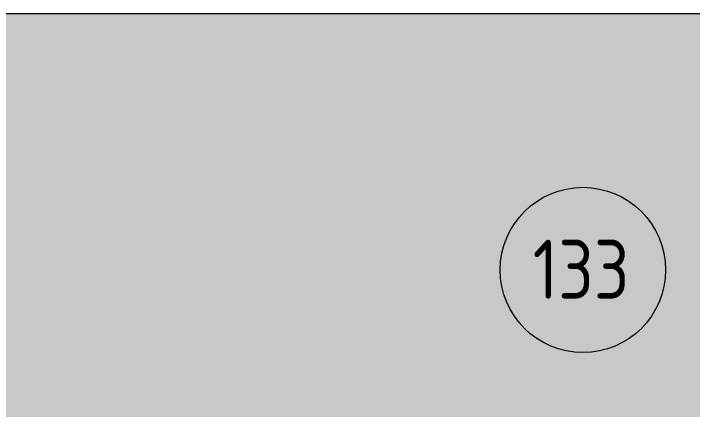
# Model space of a CAD drawing. Header units: millimetres. Extents: x -515342 to 330399, y -224905 to 507333.
# Drawn here: x -286772 to -283898, y -28276 to -26599 of the extents above; entities that cross this region are included whole.
import ezdxf

# ---------------------------------------------------------------- set-up
doc = ezdxf.new("R2010")
doc.units = ezdxf.units.MM
doc.layers.add('Марки помещений', color=7, linetype='Continuous', lineweight=0)
doc.layers.add('экспертиза условные обозначения', color=1, linetype='Continuous', lineweight=0)
doc.styles.add('GOST Common_1', font='', dxfattribs={"width": 0.9, "height": 250})
doc.styles.get('GOST Common_1').set_extended_font_data('GOST Common')

# ---------------------------------------------------------------- blocks, each defined once
blk = doc.blocks.new('ASVP_Марка_Помещение_ДваЗначения - Номер Площадь-685795-О_АР_П_1_0_000_План 1 этажа')
at = {"layer": 'Марки помещений'}
blk.add_circle((0, 0), 3.5, dxfattribs=at)

msp = doc.modelspace()

# ---------------------------------------------------------------- hatches: boundary and pattern name
at = {"layer": 'экспертиза условные обозначения'}
h = msp.add_hatch(dxfattribs=at)
h.set_pattern_fill('GRASS', color=3, scale=24)
h.set_pattern_definition([(90, (-374753.14, -35598.53), (-431.0523, 431.0523), [114.3, -747.8046]), (45, (-374753.14, -35598.5), (-431.0523, 431.0523), [114.3, -495.3]), (135, (-374753.14, -35598.5), (-431.0523, -431.0523), [114.3, -495.3])])
h.paths.add_polyline_path([(-318658.1427, -27198.5295), (-318308.1427, -27198.5295), (-318308.1427, -26598.5295), (-273318.1427, -26598.5295), (-273318.1427, -29013.5295), (-276943.1427, -29013.5295), (-276943.1427, -29403.5295), (-276173.1427, -29403.5295), (-276173.1427, -32473.5894), (-279060.6037, -32473.5894), (-279032.2134, -29003.5295), (-283878.1427, -29003.5295), (-283878.1427, -32198.5894), (-285248.1427, -32198.5894), (-285248.1427, -29003.5295), (-289153.1427, -29003.5295), (-289153.1427, -28753.7894), (-293372.3527, -28753.7894), (-293372.3527, -32613.5894), (-302134.3783, -32622.5978), (-302134.3783, -28774.0894), (-304358.8783, -28774.0894), (-304358.8783, -28728.5894), (-318308.1427, -28728.5894), (-318308.1427, -28598.5295), (-318658.1427, -28598.5295)])

# ---------------------------------------------------------------- linework, layer by layer
at = {"layer": 'экспертиза условные обозначения', "color": 3}
msp.add_lwpolyline([(-318308.1427, -26598.5295), (-273318.1427, -26598.5295), (-273318.1427, -29013.5295), (-276943.1427, -29013.5295), (-276943.1427, -29403.5295), (-276173.1427, -29403.5295), (-276173.1427, -32473.5894), (-279060.6037, -32473.5894), (-279032.2134, -29003.5295), (-283878.1427, -29003.5295), (-283878.1427, -32198.5894), (-285248.1427, -32198.5894), (-285248.1427, -29003.5295), (-289153.1427, -29003.5295), (-289153.1427, -28753.7894), (-293372.3527, -28753.7894), (-293372.3527, -32613.5894), (-302134.3783, -32622.5978), (-302134.3783, -28774.0894), (-304358.8783, -28774.0894), (-304358.8783, -28728.5894), (-318308.1427, -28728.5894)], dxfattribs=at)

# ---------------------------------------------------------------- block references
at = {"layer": 'Марки помещений', "xscale": 99.99999999999993, "yscale": 99.99999999999993, "zscale": 99.99999999999993}
msp.add_blockref('ASVP_Марка_Помещение_ДваЗначения - Номер Площадь-685795-О_АР_П_1_0_000_План 1 этажа', (-284361.7045, -27684.6942), dxfattribs=at)

# ---------------------------------------------------------------- texts
at = {"layer": 'Марки помещений', "insert": (-284574.1118, -27556.9691), "char_height": 250, "width": 526.708687, "attachment_point": 1, "style": 'GOST Common_1'}
msp.add_mtext('133', dxfattribs=at)

doc.saveas('drawing.dxf')
